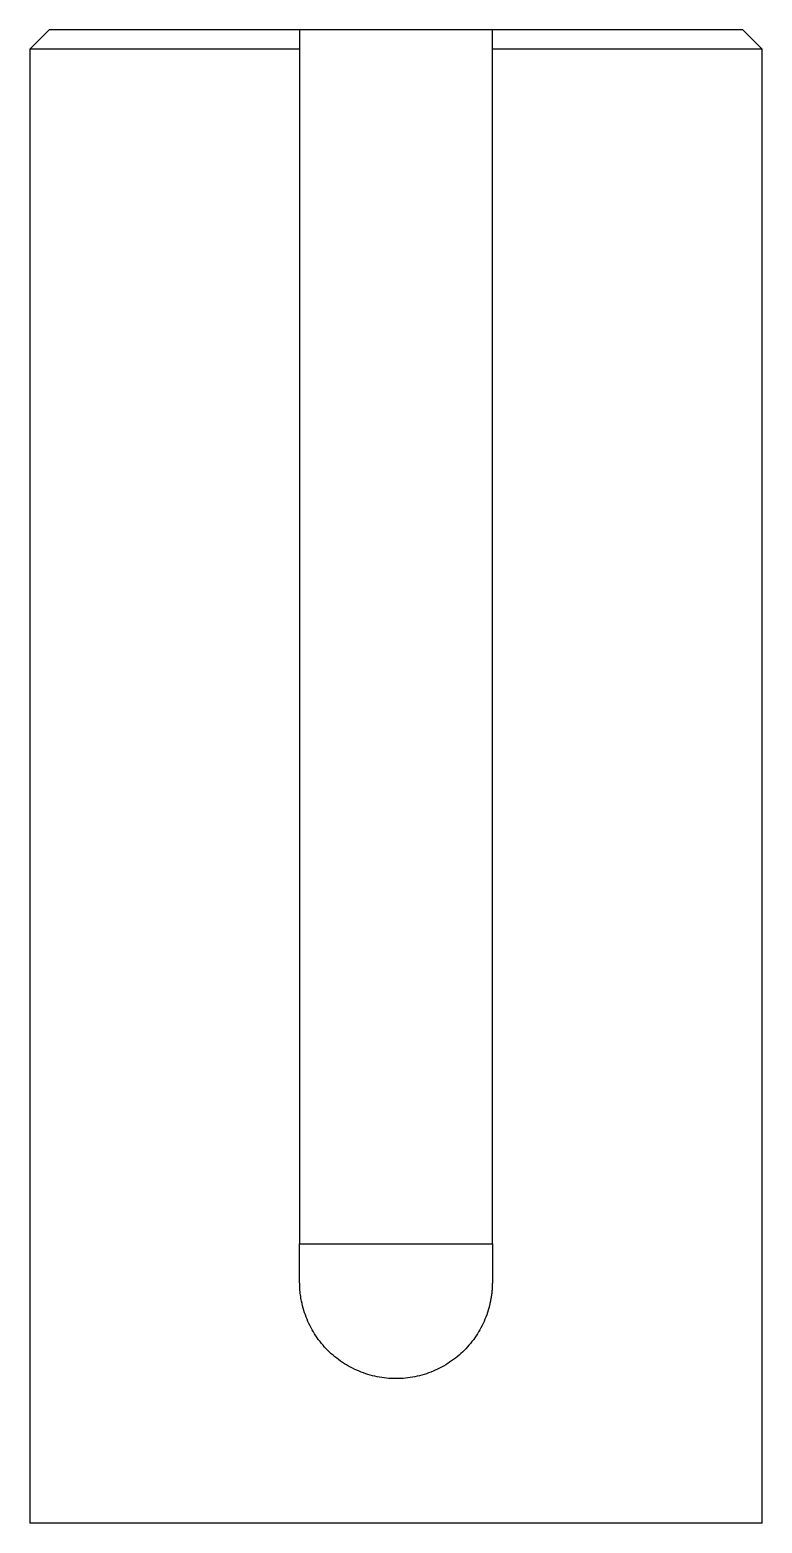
# Model space of a CAD drawing. Header units: millimetres. Extents: x 15 to 1184, y 5 to 836.
# Drawn here: x 337.75 to 356.75, y 318.61 to 357.36 of the extents above; entities that cross this region are included whole.
import ezdxf

# ---------------------------------------------------------------- set-up
doc = ezdxf.new("R2010")
doc.units = ezdxf.units.MM

msp = doc.modelspace()

# ---------------------------------------------------------------- linework, layer by layer
at = {"color": 7, "linetype": 'Continuous', "lineweight": 25}
for p, q in [((338.247, 357.362), (337.747, 356.862)), ((344.747, 357.362), (338.247, 357.362)), ((349.747, 357.362), (344.747, 357.362)), ((344.747, 357.362), (344.747, 325.862)), ((349.747, 325.862), (349.747, 357.362)), ((356.247, 357.362), (349.747, 357.362)), ((356.747, 356.862), (356.247, 357.362)), ((337.747, 356.862), (337.747, 318.612)), ((344.747, 356.862), (337.747, 356.862)), ((356.747, 356.862), (349.747, 356.862)), ((356.747, 318.612), (356.747, 356.862)), ((344.747, 325.862), (349.747, 325.862)), ((344.747, 324.862), (344.747, 325.862)), ((349.747, 325.862), (349.747, 324.862)), ((356.747, 318.612), (337.747, 318.612))]:
    msp.add_line(p, q, dxfattribs=at)
msp.add_open_spline([(349.747, 324.862), (349.746, 324.83), (349.745, 324.764), (349.739, 324.666), (349.73, 324.568), (349.716, 324.47), (349.69, 324.325), (349.642, 324.134), (349.559, 323.902), (349.454, 323.681), (349.286, 323.401), (349.027, 323.084), (348.648, 322.773), (348.214, 322.54), (347.741, 322.395), (347.411, 322.362), (347.083, 322.362), (346.754, 322.395), (346.281, 322.539), (345.847, 322.771), (345.468, 323.083), (345.208, 323.399), (345.04, 323.678), (344.935, 323.9), (344.852, 324.131), (344.798, 324.344), (344.767, 324.533), (344.75, 324.698), (344.748, 324.808), (344.747, 324.862)], degree=3, knots=[0, 0, 0, 0, 0.012502, 0.02498, 0.037455, 0.049947, 0.062478, 0.093746, 0.125125, 0.156237, 0.187466, 0.250054, 0.312397, 0.374812, 0.43732, 0.500003, 0.500009, 0.562382, 0.624948, 0.68721, 0.749797, 0.812139, 0.84344, 0.87463, 0.905975, 0.937217, 0.95818, 0.979075, 1, 1, 1, 1], dxfattribs=at)

doc.saveas('drawing.dxf')
